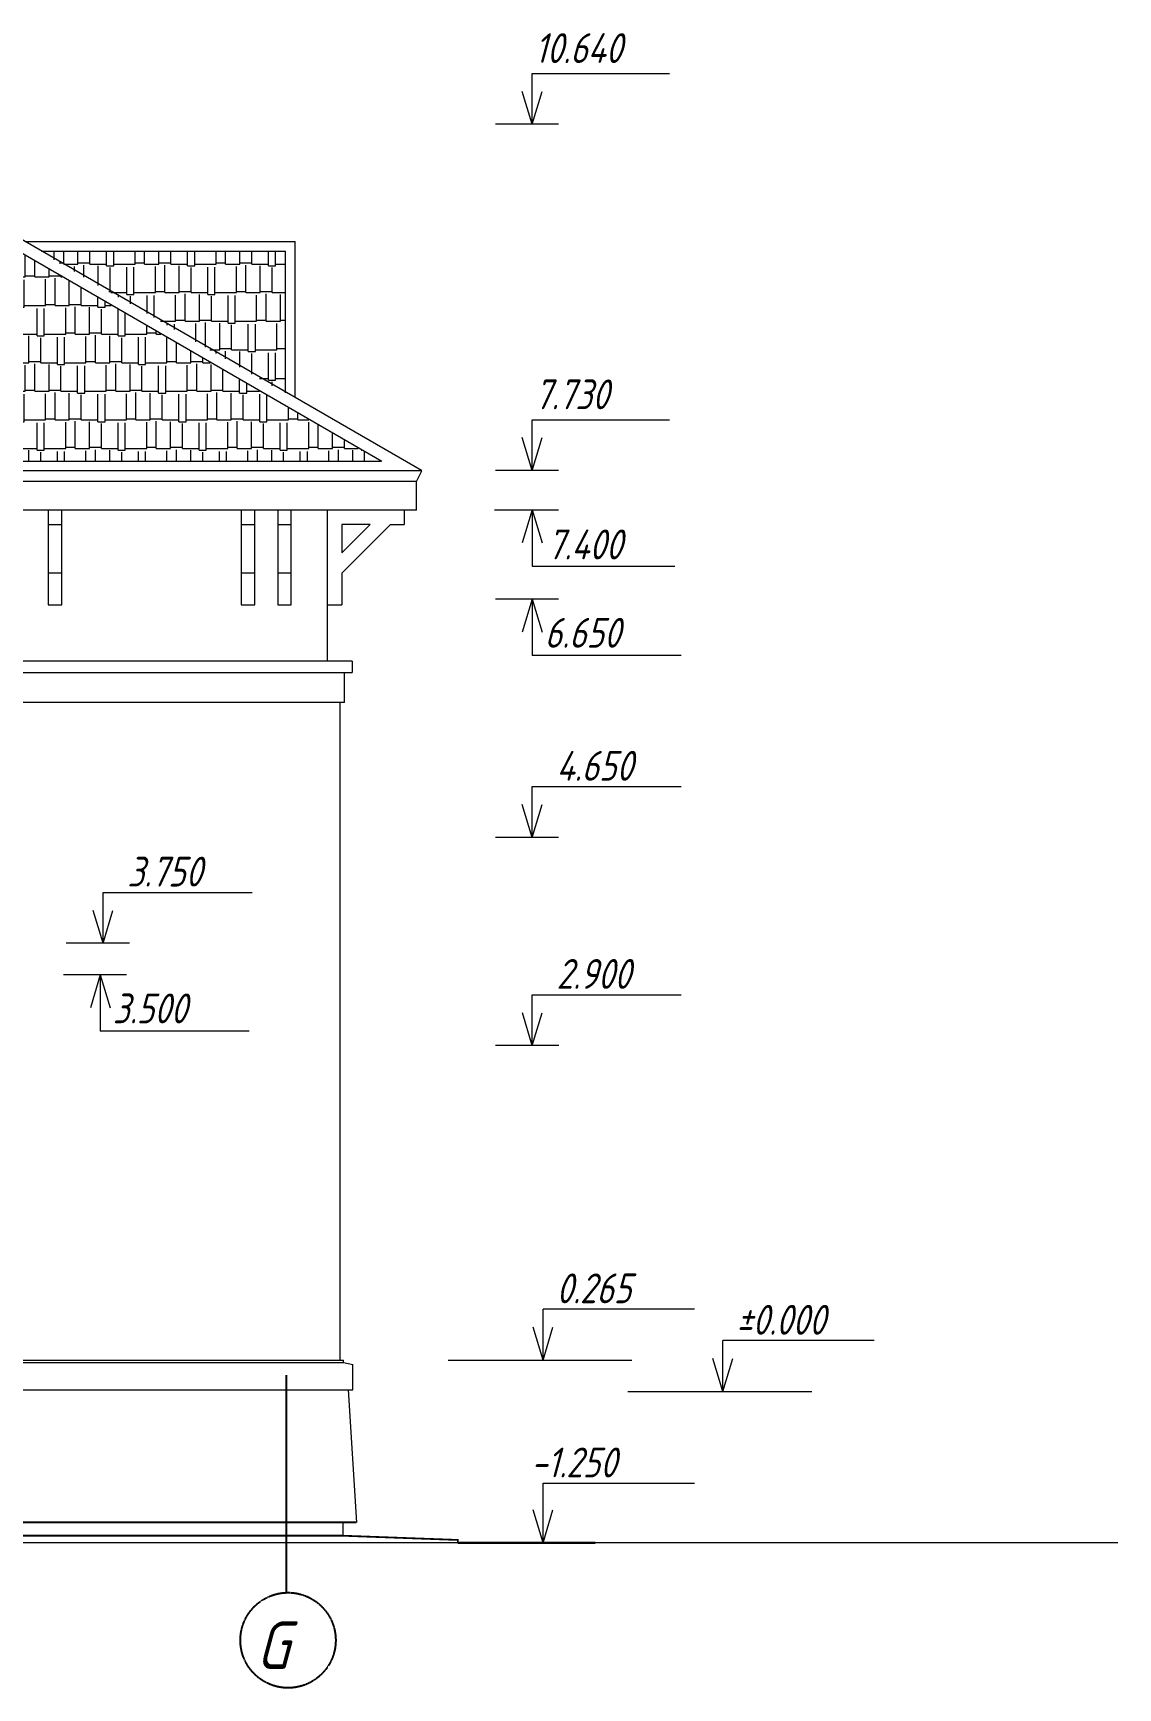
# Model space of a CAD drawing. Header units: millimetres. Extents: x 74752 to 193506, y -83124 to -13126.
# Drawn here: x 157649 to 166759, y -30903 to -17013 of the extents above; entities that cross this region are included whole.
import ezdxf

# ---------------------------------------------------------------- set-up
doc = ezdxf.new("R2010")
doc.units = ezdxf.units.MM
doc.linetypes.add('CENTER2', pattern=[1.125, 0.75, -0.125, 0.125, -0.125])
doc.layers.add('axis', color=40, linetype='CENTER2')
doc.layers.add('wall', color=5, linetype='Continuous')
doc.styles.add('ESKD', font='eskd.shx', dxfattribs={"oblique": 15})

msp = doc.modelspace()

# ---------------------------------------------------------------- hatches: boundary and pattern name
at = {"layer": 'wall', "linetype": 'Continuous', "lineweight": 15, "ltscale": 0.13, "true_color": 0x8f9991}
h = msp.add_hatch(dxfattribs=at)
h.set_pattern_fill('AR-RSHKE', color=252, scale=20, style=0)
h.set_pattern_definition([(0, (-6961087.25, 1252700.38), (510, 240), [120, -100, 140, -60, 180, -80]), (0, (-6960967.25, 1252710.38), (510, 240), [100, -380, 80, -120]), (0, (-6960727.25, 1252685.38), (510, 240), [60, -620]), (90, (-6961087.25, 1252700.38), (-170, 240), [230, -730]), (90, (-6960967.25, 1252700.38), (-170, 240), [225, -735]), (90, (-6960867.25, 1252700.38), (-170, 240), [210, -750]), (90, (-6960727.25, 1252685.38), (-170, 240), [230, -730]), (90, (-6960667.25, 1252685.38), (-170, 240), [230, -730]), (90, (-6960487.25, 1252700.38), (-170, 240), [220, -740])])
h.paths.add_polyline_path([(155879.7, -17966.6), (153546.1, -17966.6), (153540.3, -17860.2), (151584.4, -18999.9), (151584.4, -19265.6), (151464.4, -19265.6), (151462.6, -19746.5), (151672.5, -19746.5), (151672.5, -19841.5), (151607.5, -19841.5), (151607.5, -20091.5), (151528.1, -20091.5), (151528.1, -20607.5), (160566.4, -20607.5), (155879.7, -17895.4)])
h = msp.add_hatch(dxfattribs=at)
h.set_pattern_fill('AR-RSHKE', color=252, scale=20, style=0)
h.set_pattern_definition([(0, (-4163154.55, 858008.54), (510, 240), [120, -100, 140, -60, 180, -80]), (0, (-4163034.55, 858018.54), (510, 240), [100, -380, 80, -120]), (0, (-4162794.55, 857993.54), (510, 240), [60, -620]), (90, (-4163154.55, 858008.54), (-170, 240), [230, -730]), (90, (-4163034.55, 858008.54), (-170, 240), [225, -735]), (90, (-4162934.55, 858008.54), (-170, 240), [210, -750]), (90, (-4162794.55, 857993.54), (-170, 240), [230, -730]), (90, (-4162734.55, 857993.54), (-170, 240), [230, -730]), (90, (-4162554.55, 858008.54), (-170, 240), [220, -740])])
h.paths.add_polyline_path([(159762.7, -20034.6), (158298.6, -19189.3), (157714.5, -18852), (159762.7, -18852)])

# ---------------------------------------------------------------- linework, layer by layer
at = {"layer": 'axis'}
msp.add_line((159777.9, -30103.5, -48344), (159777.9, -28279.2, -48344), dxfattribs=at)
at = {"layer": 'axis', "color": 18, "true_color": 0x000000}
msp.add_circle((159789.9, -30503.3, -48344), 400, dxfattribs=at)
at = {"layer": 'wall', "color": 250, "linetype": 'Continuous', "lineweight": 15, "ltscale": 0.13}
for p, q in [((161839.6, -17351.2, -51547.4), (162994.3, -17351.2, -51547.4)), ((161839.6, -17777.9, -51547.4), (161839.6, -17351.2, -51547.4)), ((161839.6, -17777.9, -51547.4), (161756.7, -17501.9, -51547.4)), ((161839.6, -17777.9, -51547.4), (161922.4, -17501.9, -51547.4)), ((160910.1, -20684.5, -48343.2), (155879.7, -17780.2, -48343.2)), ((162061.1, -17777.9, -51547.4), (161530.5, -17777.9, -51547.4)), ((160577.2, -20607.5, -48343.2), (155879.7, -17895.4, -48343.2)), ((157581.7, -18762.8, -51546.7), (159848.5, -18762.8, -51546.7)), ((157720.2, -18842.8, -51546.7), (159768.5, -18842.8, -51546.7)), ((159768.5, -20032.5, -51546.7), (159768.5, -18842.8, -51546.7)), ((159848.5, -20071.6, -51546.7), (159848.5, -18762.8, -51546.7)), ((161839.6, -20257.8, -51547.4), (162994.3, -20257.8, -51547.4)), ((161839.6, -20684.5, -51547.4), (161839.6, -20257.8, -51547.4)), ((161839.6, -20684.5, -51547.4), (161756.7, -20408.5, -51547.4)), ((161839.6, -20684.5, -51547.4), (161922.4, -20408.5, -51547.4)), ((160566.4, -20607.5, -51548.8), (151528.1, -20607.5, -51548.8)), ((160913, -20687.5, -51548.8), (151528.1, -20687.5, -51548.8)), ((160869.1, -20777.4, -48344), (160913, -20687.5, -48344)), ((162061.1, -20684.5, -51547.4), (161530.5, -20684.5, -51547.4)), ((160869.3, -20776.9, -51548.8), (151528.1, -20776.9, -51548.8)), ((160869.3, -21017.4, -48344), (160869.3, -20776.9, -48344)), ((160869.3, -21017.4, -51548.8), (151528.1, -21017.4, -51548.8)), ((160119.4, -21017.4, -48344), (160119.4, -22285.9, -48707.7)), ((160764.5, -21017.2, -48344), (160764.5, -21137.2, -48344)), ((160764.5, -21017.2, -48344), (160764.5, -21137.2, -48344)), ((161524.4, -21014.4, -51547.4), (162061.1, -21014.4, -51547.4)), ((161839.6, -21014.4, -51547.4), (161756.7, -21290.3, -51547.4)), ((161839.6, -21014.4, -51547.4), (161839.6, -21486.8, -51547.4)), ((161839.6, -21014.4, -51547.4), (161922.4, -21290.3, -51547.4)), ((157774, -21137.2, -51548.8), (157889.2, -21137.2, -51548.8)), ((159395.1, -21137.2, -51548.8), (159510.3, -21137.2, -51548.8)), ((159701.1, -21137.2, -51548.8), (159816.3, -21137.2, -51548.8)), ((160479.6, -21137.2, -48344), (160241.3, -21137.2, -48344)), ((160241.3, -21545.3, -48344), (160649.3, -21137.2, -48344)), ((160241.3, -21375.6, -48344), (160479.6, -21137.2, -48344)), ((160241.3, -21137.2, -48344), (160241.3, -21375.6, -48344)), ((160479.6, -21137.2, -48344), (160241.3, -21137.2, -48344)), ((160241.3, -21545.3, -48344), (160649.3, -21137.2, -48344)), ((160241.3, -21375.6, -48344), (160479.6, -21137.2, -48344)), ((160649.3, -21137.2, -48344), (160764.5, -21137.2, -48344)), ((160649.3, -21137.2, -48344), (160764.5, -21137.2, -48344)), ((161839.6, -21486.8, -51547.4), (163039.2, -21486.8, -51547.4)), ((157774, -21544.5, -51548.8), (157889.2, -21544.5, -51548.8)), ((159395.1, -21544.5, -51548.8), (159510.3, -21544.5, -51548.8)), ((159701.1, -21544.5, -51548.8), (159816.3, -21544.5, -51548.8)), ((160241.3, -21545.3, -48344), (160241.3, -21811, -48344)), ((162061.1, -21764.7, -51547.4), (161530.5, -21764.7, -51547.4)), ((161839.6, -21764.7, -51547.4), (161756.7, -22040.7, -51547.4)), ((161839.6, -21764.7, -51547.4), (161839.6, -22237.2, -51547.4)), ((161839.6, -21764.7, -51547.4), (161922.4, -22040.7, -51547.4)), ((160121.3, -21811, -48344), (160241.3, -21811, -48344)), ((160329.4, -22285.9, -51912.6), (156871.1, -22285.9, -51912.6)), ((160329.4, -22285.9, -48707.7), (160329.4, -22380.9, -48707.7)), ((163091, -22237.2, -51547.4), (161839.6, -22237.2, -51547.4)), ((156871.1, -22380.9, -51912.6), (160329.4, -22380.9, -51912.6)), ((160264.4, -22630.9, -48707.7), (160264.4, -22380.9, -48707.7)), ((160264.4, -22630.9, -51912.6), (156871.1, -22630.9, -51912.6)), ((160227.9, -28151.1, -48365), (160227.9, -22630.9, -48707.7)), ((161839.6, -23338.1, -51547.4), (163091, -23338.1, -51547.4)), ((161839.6, -23764.7, -51547.4), (161839.6, -23338.1, -51547.4)), ((161839.6, -23764.7, -51547.4), (161756.7, -23488.8, -51547.4)), ((161839.6, -23764.7, -51547.4), (161922.4, -23488.8, -51547.4)), ((162061.1, -23764.7, -51547.4), (161530.5, -23764.7, -51547.4)), ((158236.2, -24226.3, -48604.6), (159487.7, -24226.3, -48604.6)), ((158236.2, -24652.9, -48604.6), (158236.2, -24226.3, -48604.6)), ((158236.2, -24652.9, -48604.6), (158153.4, -24377, -48604.6)), ((158236.2, -24652.9, -48604.6), (158319, -24377, -48604.6)), ((158457.7, -24652.9, -48604.6), (157927.2, -24652.9, -48604.6)), ((158434.2, -24918, -48603.9), (157903.6, -24918, -48603.9)), ((158212.6, -24918, -48603.9), (158129.8, -25194, -48603.9)), ((158212.6, -24918, -48603.9), (158212.6, -25390.5, -48603.9)), ((158212.6, -24918, -48603.9), (158295.5, -25194, -48603.9)), ((161840.9, -25084.9, -50637.7), (163092.4, -25084.9, -50637.7)), ((161840.9, -25511.5, -50637.7), (161840.9, -25084.9, -50637.7)), ((161840.9, -25511.5, -50637.7), (161758.1, -25235.6, -50637.7)), ((161840.9, -25511.5, -50637.7), (161923.8, -25235.6, -50637.7)), ((159464.1, -25390.5, -48603.9), (158212.6, -25390.5, -48603.9)), ((162062.5, -25511.5, -50637.7), (161531.9, -25511.5, -50637.7)), ((161931.6, -28151.1, -51547.4), (161931.6, -27724.4, -51547.4)), ((163201.6, -27724.4, -51547.4), (161931.6, -27724.4, -51547.4)), ((161931.6, -28151.1, -51547.4), (161931.6, -27724.4, -51547.4)), ((161931.6, -28151.1, -51547.4), (161848.8, -27875.1, -51547.4)), ((161931.6, -28151.1, -51547.4), (161848.8, -27875.1, -51547.4)), ((161931.6, -28151.1, -51547.4), (162014.4, -27875.1, -51547.4)), ((161931.6, -28151.1, -51547.4), (162014.4, -27875.1, -51547.4)), ((163441, -28414.7, -51547.4), (163441, -27988.1, -51547.4)), ((164711, -27988.1, -51547.4), (163441, -27988.1, -51547.4)), ((163441, -28414.7, -51547.4), (163441, -27988.1, -51547.4)), ((141077.6, -28151.1, -51546.7), (160254.7, -28151.1, -51546.7)), ((141087.3, -28171.1, -51546.7), (160254.7, -28171.1, -51546.7)), ((160254.7, -28171.1, -45143.4), (160254.7, -28151.1, -45143.4)), ((160254.7, -28171.1, -48349.6), (160254.7, -28151.1, -48349.6)), ((160254.7, -28171.1, -45143.4), (160334.4, -28188.4, -45143.4)), ((160254.7, -28171.1, -48349.6), (160334.4, -28188.4, -48349.6)), ((160334.4, -28401.1, -45143.4), (160334.4, -28188.4, -45143.4)), ((160334.4, -28401.1, -48349.6), (160334.4, -28188.4, -48349.6)), ((161134, -28151.1, -51547.4), (162677.9, -28151.1, -51547.4)), ((163441, -28414.7, -51547.4), (163358.2, -28138.7, -51547.4)), ((163441, -28414.7, -51547.4), (163358.2, -28138.7, -51547.4)), ((163441, -28414.7, -51547.4), (163523.8, -28138.7, -51547.4)), ((163441, -28414.7, -51547.4), (163523.8, -28138.7, -51547.4)), ((141007.6, -28401.1, -51544.4), (160334.4, -28401.1, -51544.4)), ((160294.4, -28401.1, -45143.4), (160363.6, -29513.6, -45143.4)), ((162643.4, -28414.7, -51547.4), (164187.3, -28414.7, -51547.4)), ((161931.6, -29185.8, -51547), (163201.6, -29185.8, -51547)), ((161931.6, -29684.7, -51547), (161931.6, -29185.8, -51547)), ((161931.6, -29684.7, -51547), (161848.8, -29408.7, -51547)), ((161931.6, -29684.7, -51547), (162014.4, -29408.7, -51547)), ((160249.1, -29513.6, -48347.7), (160249.1, -29625.5, -48347.7)), ((163724.6, -29684.7, -54751.7), (136420.2, -29684.7, -54751.7)), ((166758.5, -29684.7, -48347.7), (136420.2, -29684.7, -48347.7))]:
    msp.add_line(p, q, dxfattribs=at)
at = {"layer": 'wall', "color": 250, "linetype": 'Continuous', "lineweight": 15, "ltscale": 0.13, "elevation": -51548.8}
for points in [[(157889.2, -21017.4), (157775.8, -21017.4), (157775.8, -21811), (157889.2, -21811)], [(159510.3, -21017.4), (159396.9, -21017.4), (159396.9, -21811), (159510.3, -21811)], [(159816.3, -21017.4), (159702.8, -21017.4), (159702.8, -21811), (159816.3, -21811)]]:
    msp.add_lwpolyline(points, close=True, dxfattribs=at)
at = {"layer": 'wall', "color": 250, "linetype": 'Continuous', "lineweight": 15, "ltscale": 0.13}
for points, const_width, elevation in [([(160363.6, -29513.6), (140978.4, -29513.6)], 15, -54751.3), ([(160249.1, -29625.5), (141092.9, -29625.5)], 15, -48438.2), ([(160249.1, -29625.9), (161215.8, -29661.4), (161215, -29684.7)], 15, -48347.7), ([(161215, -29684.7), (162371.4, -29684.7)], 20, -48348.4)]:
    msp.add_lwpolyline(points, dxfattribs=dict(at, const_width=const_width, elevation=elevation))

# ---------------------------------------------------------------- texts
at = {"layer": 'axis', "color": 18, "true_color": 0x000000, "style": 'ESKD', "oblique": 15}
msp.add_text('G', height=400, dxfattribs=at).set_placement((159523.1, -30744.8, -48343.2))
at = {"layer": 'wall', "color": 250, "linetype": 'Continuous', "lineweight": 15, "ltscale": 0.13, "style": 'ESKD', "oblique": 15}
for s, p in [('10.640', (161860.7, -17263.4, -51547.4)), ('7.730', (161860.7, -20170, -51547.4)), ('7.400', (161967.5, -21429.9, -51547.4)), ('6.650', (161944.1, -22171.3, -51547.4)), ('4.650', (162043.3, -23288.1, -51547.4)), ('3.750', (158439.9, -24176.3, -48604.6)), ('2.900', (162044.7, -25034.9, -50637.7)), ('3.500', (158317.2, -25324.6, -48603.9)), ('0.265', (162043.2, -27674.4, -51547.4)), ('%%P0.000', (163552.5, -27938.1, -51547.4)), ('-1.250', (161828.2, -29135.8, -51547))]:
    msp.add_text(s, height=250, dxfattribs=at).set_placement(p)

doc.saveas('drawing.dxf')
